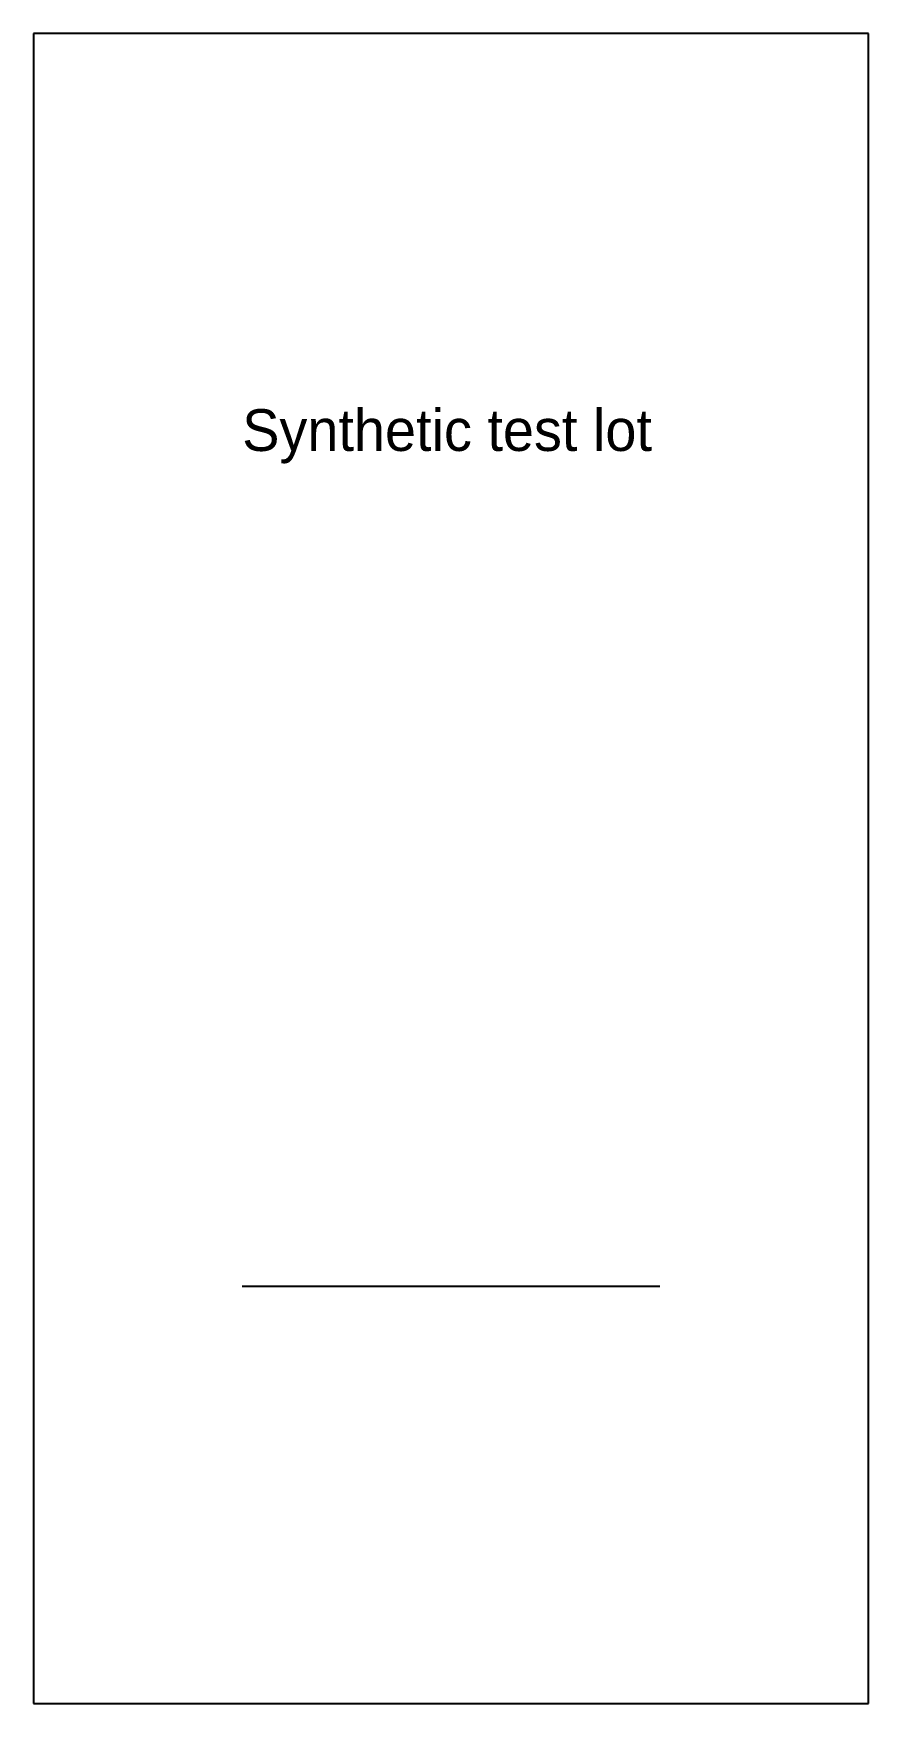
# Model space of a CAD drawing. Header units: feet. Extents: x 0 to 40, y 0 to 80.
import ezdxf

# ---------------------------------------------------------------- set-up
doc = ezdxf.new("R2010")
doc.units = ezdxf.units.FT

msp = doc.modelspace()

# ---------------------------------------------------------------- linework, layer by layer
at = {"layer": 'BUILDING'}
msp.add_line((10, 20), (30, 20), dxfattribs=at)
at = {"layer": 'PROPERTY'}
for p, q in [((40, 80), (0, 80)), ((0, 80), (0, 0)), ((40, 0), (40, 80)), ((0, 0), (40, 0))]:
    msp.add_line(p, q, dxfattribs=at)

# ---------------------------------------------------------------- texts
at = {"layer": 'NOTES'}
msp.add_text('Synthetic test lot', height=2, dxfattribs=at).set_placement((10, 60))

doc.saveas('drawing.dxf')
